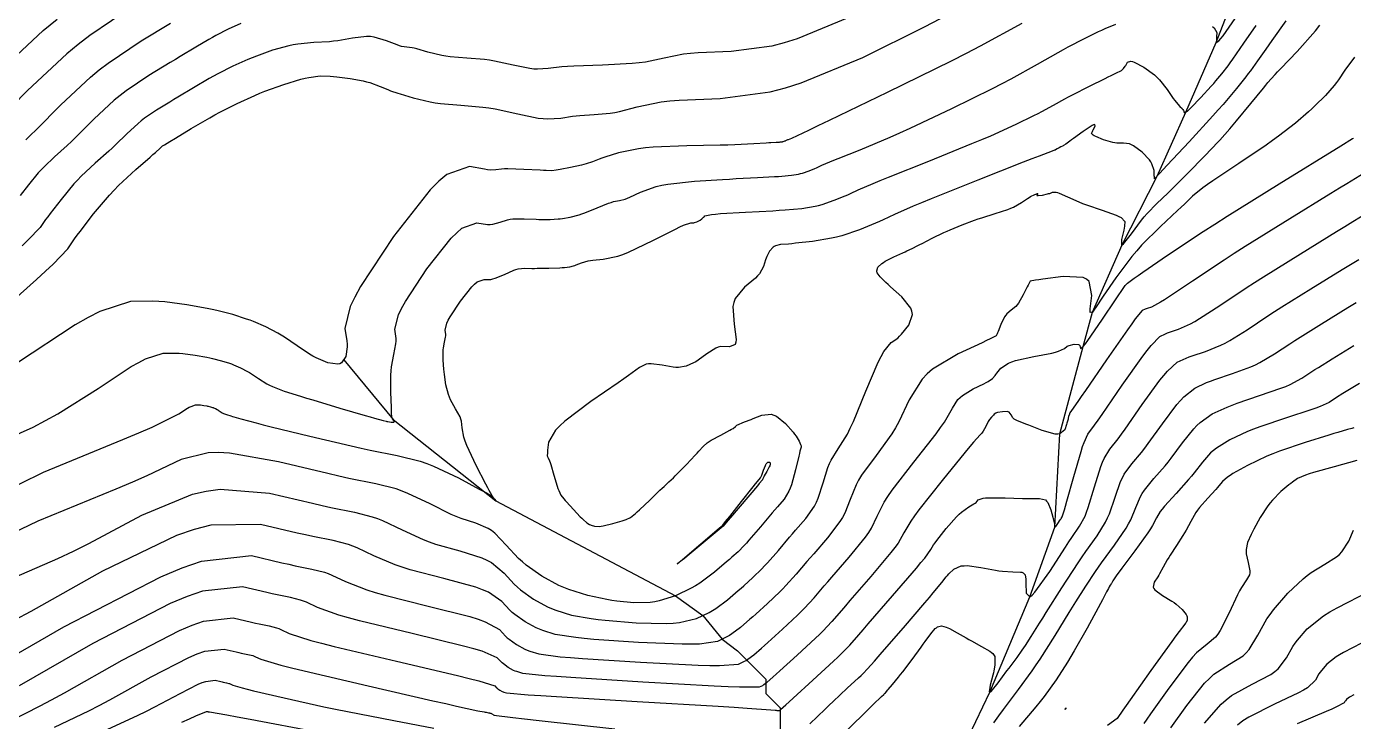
# Model space of a CAD drawing. Header units: metres. Extents: x 837117 to 838477, y 1189012 to 1191015.
# Drawn here: x 837567.4 to 837660.1, y 1190279.1 to 1190327.7 of the extents above; entities that cross this region are included whole.
import ezdxf

# ---------------------------------------------------------------- set-up
doc = ezdxf.new("R2010")
doc.units = ezdxf.units.M
doc.header["$LTSCALE"] = 0.3
doc.layers.add('COTAS 10', color=1, linetype='Continuous')
doc.layers.add('COTAS INT', color=252, linetype='Continuous')
doc.layers.add('DRENAJE', color=5, linetype='Continuous', lineweight=25)

msp = doc.modelspace()

# ---------------------------------------------------------------- linework, layer by layer
at = {"layer": 'COTAS 10'}
for points, elevation in [([(837574.859, 1190329.092), (837571.829, 1190327.041), (837571.023, 1190326.417), (837570.23, 1190325.768), (837567.484, 1190323.219), (837565.29, 1190320.991)], 1590), ([(837636.943, 1190327.899), (837634.044, 1190326.306), (837633.063, 1190325.796), (837632.005, 1190325.256), (837627.538, 1190323.057), (837623.487, 1190321.11), (837622.69, 1190320.73), (837622.034, 1190320.418), (837620.841, 1190319.862), (837620.613, 1190319.771), (837620.566, 1190319.752), (837620.527, 1190319.736), (837620.443, 1190319.699), (837620.4, 1190319.679), (837620.386, 1190319.672), (837620.371, 1190319.666), (837620.309, 1190319.641), (837620.24, 1190319.618), (837620.221, 1190319.612), (837620.201, 1190319.608), (837620.127, 1190319.596), (837620.027, 1190319.587), (837619.991, 1190319.584), (837619.951, 1190319.582), (837619.775, 1190319.572), (837619.415, 1190319.551), (837619.259, 1190319.541), (837619.079, 1190319.529), (837618.225, 1190319.472), (837616.89, 1190319.41), (837616.407, 1190319.395), (837615.874, 1190319.381), (837613.539, 1190319.338), (837611.189, 1190319.241), (837610.647, 1190319.193), (837610.152, 1190319.135), (837608.755, 1190318.851), (837607.813, 1190318.546), (837607.605, 1190318.475), (837607.42, 1190318.411), (837606.943, 1190318.23), (837606.51, 1190318.083), (837606.353, 1190318.04), (837606.18, 1190317.996), (837605.423, 1190317.83), (837604.697, 1190317.691), (837604.545, 1190317.664), (837604.413, 1190317.642), (837604.111, 1190317.605), (837603.711, 1190317.615), (837603.517, 1190317.623), (837603.287, 1190317.633), (837602.156, 1190317.687), (837601.024, 1190317.725), (837600.793, 1190317.725), (837600.598, 1190317.72), (837600.192, 1190317.663), (837599.806, 1190317.648), (837599.623, 1190317.669), (837599.408, 1190317.701), (837598.355, 1190317.909), (837596.769, 1190317.328), (837596.217, 1190316.864), (837595.615, 1190316.267), (837593.036, 1190313.013), (837590.751, 1190309.524), (837590.336, 1190308.778), (837590.014, 1190308.128), (837589.639, 1190306.577), (837589.796, 1190305.713), (837589.811, 1190305.495), (837589.813, 1190305.288), (837589.717, 1190304.616), (837589.418, 1190304.179), (837589.292, 1190304.119), (837589.147, 1190304.085), (837588.467, 1190304.183), (837587.649, 1190304.527), (837587.416, 1190304.65), (837587.18, 1190304.783), (837586.308, 1190305.363), (837585.432, 1190305.965), (837585.195, 1190306.114), (837584.959, 1190306.254), (837584.125, 1190306.692), (837583.27, 1190307.058), (837583.022, 1190307.152), (837582.768, 1190307.243), (837581.809, 1190307.548), (837580.713, 1190307.828), (837580.373, 1190307.903), (837580.017, 1190307.978), (837578.601, 1190308.241), (837577.076, 1190308.433), (837576.651, 1190308.462), (837576.226, 1190308.482), (837574.68, 1190308.469), (837572.524, 1190307.763), (837571.714, 1190307.346), (837570.811, 1190306.834), (837566.778, 1190304.183)], 1600), ([(837660.183, 1190325.542), (837659.51, 1190324.62), (837659.066, 1190323.948), (837658.923, 1190323.759), (837658.771, 1190323.568), (837658.149, 1190322.866), (837657.416, 1190322.136), (837657.194, 1190321.928), (837656.964, 1190321.717), (837656.065, 1190320.931), (837654.876, 1190320.009), (837654.464, 1190319.711), (837654.015, 1190319.395), (837652.094, 1190318.102), (837650.287, 1190316.892), (837649.911, 1190316.63), (837649.588, 1190316.398), (837648.868, 1190315.82), (837648.299, 1190315.27), (837648.072, 1190315.055), (837647.814, 1190314.814), (837646.631, 1190313.717), (837645.313, 1190312.392), (837644.971, 1190312.008), (837644.639, 1190311.615), (837643.52, 1190310.131), (837642.626, 1190308.828), (837642.436, 1190308.55), (837642.27, 1190308.307), (837641.876, 1190307.727), (837641.729, 1190307.695), (837641.718, 1190307.797), (837641.721, 1190307.948), (837641.839, 1190308.892), (837641.657, 1190309.862), (837641.469, 1190310.028), (837641.223, 1190310.149), (837639.838, 1190310.218), (837638.406, 1190310.03), (837638.129, 1190309.991), (837637.905, 1190309.956), (837637.53, 1190309.876), (837637.434, 1190309.704), (837637.386, 1190309.611), (837637.328, 1190309.5), (837637.044, 1190308.935), (837636.705, 1190308.348), (837636.613, 1190308.223), (837636.521, 1190308.113), (837636.198, 1190307.853), (837635.896, 1190307.607), (837635.818, 1190307.507), (837635.742, 1190307.394), (837635.487, 1190306.87), (837635.291, 1190306.372), (837635.252, 1190306.275), (837635.22, 1190306.196), (837635.16, 1190306.057), (837634.741, 1190305.853), (837634.483, 1190305.732), (837634.164, 1190305.584), (837632.496, 1190304.816), (837630.714, 1190303.747), (837630.321, 1190303.408), (837629.973, 1190303.051), (837629.08, 1190301.606), (837628.356, 1190300.056), (837628.114, 1190299.632), (837627.854, 1190299.21), (837626.764, 1190297.707), (837625.751, 1190296.332), (837625.54, 1190295.991), (837625.359, 1190295.667), (837624.953, 1190294.641), (837624.582, 1190293.674), (837624.422, 1190293.387), (837624.238, 1190293.092), (837623.366, 1190291.958), (837622.403, 1190290.846), (837622.161, 1190290.565), (837621.929, 1190290.295), (837621.183, 1190289.42), (837620.464, 1190288.619), (837620.251, 1190288.397), (837620.031, 1190288.175), (837619.186, 1190287.37), (837618.356, 1190286.624), (837618.146, 1190286.438), (837617.946, 1190286.262), (837617.294, 1190285.702), (837616.684, 1190285.245), (837616.509, 1190285.135), (837616.332, 1190285.031), (837615.674, 1190284.714), (837614.418, 1190284.537), (837613.864, 1190284.522), (837613.221, 1190284.522), (837610.153, 1190284.643), (837607.041, 1190284.86), (837606.37, 1190284.921), (837605.782, 1190284.981), (837604.344, 1190285.201), (837603.473, 1190285.471), (837603.242, 1190285.563), (837603.016, 1190285.663), (837602.233, 1190286.086), (837601.525, 1190286.593), (837601.345, 1190286.746), (837601.173, 1190286.904), (837600.607, 1190287.518), (837599.672, 1190288.157), (837599.267, 1190288.331), (837598.797, 1190288.504), (837596.572, 1190289.118), (837594.214, 1190289.73), (837593.661, 1190289.902), (837593.151, 1190290.075), (837591.672, 1190290.709), (837590.508, 1190291.26), (837590.197, 1190291.381), (837589.89, 1190291.488), (837588.826, 1190291.758), (837587.42, 1190292.043), (837586.899, 1190292.158), (837586.321, 1190292.29), (837583.754, 1190292.898), (837580.273, 1190292.829), (837579.118, 1190292.533), (837577.879, 1190292.118), (837572.716, 1190289.62), (837567.712, 1190286.815), (837566.574, 1190286.206)], 1610), ([(837624.165, 1190277.955), (837625.921, 1190279.687), (837626.272, 1190280.032), (837626.564, 1190280.319), (837627.134, 1190280.87), (837627.292, 1190281.015), (837627.324, 1190281.046), (837627.352, 1190281.072), (837627.415, 1190281.136), (837627.509, 1190281.246), (837627.558, 1190281.302), (837627.616, 1190281.369), (837627.907, 1190281.703), (837628.332, 1190282.22), (837628.475, 1190282.402), (837628.628, 1190282.601), (837629.274, 1190283.46), (837629.913, 1190284.325), (837630.062, 1190284.528), (837630.199, 1190284.715), (837630.593, 1190285.259), (837630.898, 1190285.612), (837630.979, 1190285.678), (837631.058, 1190285.73), (837631.331, 1190285.806), (837631.659, 1190285.725), (837631.773, 1190285.679), (837631.897, 1190285.622), (837632.43, 1190285.328), (837633.055, 1190284.961), (837633.237, 1190284.858), (837633.423, 1190284.754), (837634.129, 1190284.372), (837634.718, 1190284.028), (837634.83, 1190283.948), (837634.921, 1190283.874), (837635.065, 1190283.662), (837635.063, 1190283.468), (837635.062, 1190283.405), (837635.06, 1190283.339), (837635.048, 1190283.07), (837634.99, 1190282.674), (837634.959, 1190282.529), (837634.921, 1190282.368), (837634.727, 1190281.659), (837634.669, 1190281.189), (837634.716, 1190281.18), (837634.791, 1190281.223), (837635.288, 1190281.814), (837635.902, 1190282.655), (837636.05, 1190282.855), (837636.189, 1190283.042), (837636.609, 1190283.599), (837636.979, 1190284.108), (837637.085, 1190284.263), (837637.193, 1190284.426), (837637.599, 1190285.065), (837638.181, 1190285.999), (837638.4, 1190286.347), (837638.646, 1190286.734), (837639.742, 1190288.453), (837640.886, 1190290.213), (837641.162, 1190290.626), (837641.419, 1190291.005), (837642.198, 1190292.106), (837642.794, 1190293.057), (837642.937, 1190293.343), (837643.07, 1190293.639), (837643.466, 1190294.79), (837643.848, 1190295.887), (837643.97, 1190296.15), (837644.1, 1190296.394), (837644.633, 1190297.125), (837645.312, 1190297.928), (837645.535, 1190298.217), (837645.774, 1190298.535), (837646.761, 1190299.926), (837647.77, 1190301.269), (837648.021, 1190301.557), (837648.261, 1190301.809), (837649.029, 1190302.417), (837649.853, 1190302.8), (837650.127, 1190302.91), (837650.423, 1190303.021), (837651.658, 1190303.437), (837652.941, 1190303.907), (837653.266, 1190304.051), (837653.578, 1190304.202), (837654.595, 1190304.801), (837655.667, 1190305.515), (837656.014, 1190305.739), (837656.382, 1190305.973), (837657.892, 1190306.914), (837659.728, 1190308.038), (837660.301, 1190308.389)], 1620), ([(837647.361, 1190278.67), (837648.464, 1190280.235), (837649.718, 1190281.796), (837650.047, 1190282.132), (837650.369, 1190282.425), (837651.464, 1190283.136), (837652.403, 1190283.712), (837652.625, 1190283.919), (837652.831, 1190284.148), (837653.442, 1190285.15), (837654.067, 1190286.293), (837654.283, 1190286.61), (837654.517, 1190286.928), (837655.518, 1190288.079), (837656.6, 1190289.093), (837656.886, 1190289.324), (837657.165, 1190289.534), (837658.123, 1190290.112), (837658.939, 1190290.625), (837659.129, 1190290.794), (837659.303, 1190290.974), (837659.8, 1190291.721), (837660.118, 1190292.483)], 1630), ([(837572.479, 1190278.308), (837575.151, 1190279.538), (837575.787, 1190279.845), (837576.378, 1190280.138), (837578.134, 1190281.073), (837579.399, 1190281.727), (837579.679, 1190281.842), (837579.93, 1190281.929), (837580.583, 1190282.004), (837580.982, 1190281.91), (837581.072, 1190281.889), (837581.153, 1190281.871), (837581.372, 1190281.827), (837581.537, 1190281.785), (837581.585, 1190281.769), (837581.633, 1190281.75), (837581.814, 1190281.664), (837582.478, 1190281.466), (837582.831, 1190281.377), (837583.257, 1190281.272), (837585.407, 1190280.768), (837588.18, 1190280.16), (837588.999, 1190279.99), (837589.841, 1190279.818), (837593.067, 1190279.191), (837595.866, 1190278.665)], 1620)]:
    msp.add_lwpolyline(points, dxfattribs=dict(at, elevation=elevation))
at = {"layer": 'COTAS INT'}
for points, elevation in [([(837562.144, 1190293.367), (837568.592, 1190296.546), (837574.137, 1190298.816), (837575.253, 1190299.29), (837576.189, 1190299.698), (837578.055, 1190300.615), (837578.648, 1190301.005), (837578.781, 1190301.081), (837578.9, 1190301.142), (837579.217, 1190301.246), (837579.445, 1190301.248), (837579.507, 1190301.245), (837579.57, 1190301.241), (837579.794, 1190301.212), (837580.003, 1190301.174), (837580.055, 1190301.163), (837580.105, 1190301.152), (837580.266, 1190301.11), (837580.407, 1190301.066), (837580.445, 1190301.052), (837580.481, 1190301.038), (837580.607, 1190300.985), (837580.73, 1190300.92), (837580.764, 1190300.899), (837580.799, 1190300.878), (837580.928, 1190300.789), (837581.078, 1190300.696), (837581.127, 1190300.672), (837581.178, 1190300.648), (837581.389, 1190300.567), (837581.682, 1190300.473), (837581.786, 1190300.442), (837581.898, 1190300.407), (837582.386, 1190300.262), (837583.459, 1190299.98), (837583.941, 1190299.859), (837584.504, 1190299.719), (837587.201, 1190299.06), (837590.095, 1190298.379), (837590.781, 1190298.226), (837591.418, 1190298.088), (837593.299, 1190297.717), (837594.903, 1190297.309), (837595.364, 1190297.148), (837595.832, 1190296.966), (837597.587, 1190296.136), (837599.038, 1190295.358), (837599.315, 1190295.21), (837599.538, 1190295.09), (837599.894, 1190294.9), (837599.928, 1190294.862), (837599.948, 1190294.838), (837599.972, 1190294.808), (837600.097, 1190294.654), (837600.192, 1190294.538), (837600.198, 1190294.533), (837600.195, 1190294.539), (837600.108, 1190294.66), (837599.992, 1190294.819), (837599.969, 1190294.85), (837599.951, 1190294.875), (837599.922, 1190294.917), (837599.919, 1190294.922), (837599.918, 1190294.923), (837599.917, 1190294.925), (837599.91, 1190294.931), (837599.74, 1190295.254), (837599.635, 1190295.456), (837599.505, 1190295.706), (837598.827, 1190297.015), (837598.163, 1190298.408), (837598.042, 1190298.711), (837597.948, 1190298.979), (837597.832, 1190299.647), (837597.801, 1190300.115), (837597.76, 1190300.256), (837597.705, 1190300.402), (837597.388, 1190300.97), (837597.035, 1190301.594), (837596.957, 1190301.775), (837596.888, 1190301.96), (837596.708, 1190302.656), (837596.603, 1190303.357), (837596.581, 1190303.545), (837596.562, 1190303.73), (837596.516, 1190304.374), (837596.516, 1190304.948), (837596.525, 1190305.089), (837596.538, 1190305.222), (837596.617, 1190305.636), (837596.688, 1190305.985), (837596.695, 1190306.076), (837596.696, 1190306.165), (837596.657, 1190306.469), (837596.774, 1190306.954), (837596.875, 1190307.157), (837597.005, 1190307.391), (837597.719, 1190308.482), (837598.526, 1190309.499), (837598.714, 1190309.686), (837598.887, 1190309.831), (837599.383, 1190310.013), (837599.84, 1190310.013), (837599.988, 1190310.044), (837600.146, 1190310.088), (837600.794, 1190310.361), (837601.443, 1190310.647), (837601.602, 1190310.699), (837601.751, 1190310.741), (837602.215, 1190310.795), (837602.718, 1190310.783), (837602.892, 1190310.783), (837603.082, 1190310.784), (837603.892, 1190310.798), (837604.669, 1190310.826), (837604.838, 1190310.835), (837604.987, 1190310.845), (837605.356, 1190310.888), (837605.625, 1190310.96), (837605.711, 1190310.988), (837605.801, 1190311.02), (837606.17, 1190311.168), (837606.648, 1190311.31), (837606.808, 1190311.339), (837606.98, 1190311.364), (837607.7, 1190311.414), (837608.718, 1190311.627), (837609.077, 1190311.754), (837609.469, 1190311.911), (837611.166, 1190312.722), (837612.739, 1190313.524), (837613.053, 1190313.675), (837613.314, 1190313.795), (837613.819, 1190313.972), (837613.98, 1190313.966), (837614.025, 1190313.97), (837614.069, 1190313.978), (837614.23, 1190314.029), (837614.383, 1190314.102), (837614.422, 1190314.124), (837614.46, 1190314.147), (837614.587, 1190314.234), (837614.692, 1190314.324), (837614.717, 1190314.349), (837614.74, 1190314.373), (837614.805, 1190314.461), (837615.27, 1190314.551), (837615.544, 1190314.577), (837615.882, 1190314.604), (837617.629, 1190314.704), (837619.548, 1190314.808), (837619.995, 1190314.837), (837620.405, 1190314.866), (837621.581, 1190314.974), (837622.498, 1190315.126), (837622.745, 1190315.184), (837622.989, 1190315.248), (837623.844, 1190315.536), (837624.608, 1190315.849), (837624.793, 1190315.929), (837624.968, 1190316.007), (837625.506, 1190316.262), (837626.547, 1190316.716), (837627.038, 1190316.918), (837627.618, 1190317.154), (837630.448, 1190318.282), (837633.456, 1190319.494), (837634.148, 1190319.782), (837634.779, 1190320.05), (837636.552, 1190320.846), (837637.788, 1190321.454), (837638.081, 1190321.604), (837638.352, 1190321.745), (837639.154, 1190322.186), (837639.942, 1190322.625), (837640.205, 1190322.764), (837640.486, 1190322.912), (837641.664, 1190323.513), (837642.755, 1190324.055), (837642.982, 1190324.166), (837643.176, 1190324.26), (837643.607, 1190324.456), (837643.807, 1190324.552), (837643.856, 1190324.583), (837643.903, 1190324.615), (837644.05, 1190324.747), (837644.171, 1190324.901), (837644.202, 1190324.948), (837644.232, 1190324.997), (837644.328, 1190325.187), (837644.556, 1190325.256), (837644.668, 1190325.228), (837644.803, 1190325.179), (837645.466, 1190324.831), (837646.205, 1190324.3), (837646.387, 1190324.135), (837646.56, 1190323.962), (837647.101, 1190323.275), (837647.526, 1190322.645), (837647.625, 1190322.51), (837647.716, 1190322.391), (837647.975, 1190322.1), (837648.142, 1190321.944), (837648.174, 1190321.91), (837648.2, 1190321.881), (837648.243, 1190321.806), (837648.254, 1190321.753), (837648.26, 1190321.736), (837648.268, 1190321.718), (837648.307, 1190321.647), (837648.51, 1190321.764), (837648.621, 1190321.864), (837648.756, 1190321.994), (837649.443, 1190322.709), (837650.182, 1190323.515), (837650.35, 1190323.702), (837650.503, 1190323.874), (837650.922, 1190324.366), (837651.35, 1190324.932), (837651.508, 1190325.15), (837651.684, 1190325.395), (837652.462, 1190326.504), (837653.325, 1190327.742)], 1604), ([(837655.384, 1190328.077), (837654.413, 1190326.704), (837654.19, 1190326.387), (837653.986, 1190326.097), (837653.414, 1190325.279), (837652.918, 1190324.593), (837652.762, 1190324.386), (837652.599, 1190324.173), (837651.942, 1190323.343), (837651.003, 1190322.24), (837650.662, 1190321.854), (837650.284, 1190321.434), (837648.627, 1190319.626), (837647.108, 1190317.99), (837646.818, 1190317.679), (837646.584, 1190317.428), (837646.213, 1190317.032), (837646.207, 1190317.122), (837646.204, 1190317.178), (837646.2, 1190317.247), (837646.181, 1190317.609), (837646.038, 1190318.08), (837645.956, 1190318.218), (837645.856, 1190318.359), (837645.341, 1190318.896), (837644.754, 1190319.332), (837644.609, 1190319.41), (837644.472, 1190319.47), (837644.037, 1190319.528), (837643.591, 1190319.527), (837643.446, 1190319.549), (837643.292, 1190319.58), (837642.657, 1190319.77), (837642.105, 1190319.992), (837642.003, 1190320.042), (837641.924, 1190320.088), (837641.819, 1190320.215), (837641.881, 1190320.351), (837641.906, 1190320.403), (837641.935, 1190320.46), (837642.067, 1190320.718), (837642.034, 1190320.842), (837641.958, 1190320.815), (837641.854, 1190320.762), (837641.237, 1190320.349), (837640.56, 1190319.856), (837640.417, 1190319.753), (837640.293, 1190319.664), (837640.009, 1190319.461), (837639.861, 1190319.364), (837639.823, 1190319.341), (837639.786, 1190319.321), (837639.667, 1190319.262), (837639.561, 1190319.212), (837639.533, 1190319.197), (837639.506, 1190319.182), (837639.414, 1190319.122), (837639.307, 1190319.06), (837639.27, 1190319.044), (837639.231, 1190319.028), (837639.065, 1190318.973), (837638.156, 1190318.63), (837637.648, 1190318.433), (837637.029, 1190318.19), (837633.867, 1190316.945), (837630.608, 1190315.642), (837629.928, 1190315.364), (837629.344, 1190315.122), (837628.037, 1190314.543), (837627.252, 1190314.17), (837626.997, 1190314.058), (837626.726, 1190313.941), (837625.612, 1190313.484), (837624.363, 1190313.063), (837624.007, 1190312.969), (837623.647, 1190312.885), (837622.308, 1190312.663), (837621.134, 1190312.532), (837620.877, 1190312.505), (837620.649, 1190312.483), (837620.074, 1190312.437), (837619.726, 1190312.355), (837619.642, 1190312.309), (837619.562, 1190312.254), (837619.319, 1190311.972), (837619.126, 1190311.6), (837619.079, 1190311.488), (837619.034, 1190311.372), (837618.892, 1190310.919), (837618.613, 1190310.405), (837618.482, 1190310.251), (837618.328, 1190310.091), (837617.575, 1190309.468), (837616.912, 1190308.672), (837616.814, 1190308.403), (837616.753, 1190308.112), (837616.842, 1190306.887), (837616.992, 1190305.815), (837616.97, 1190305.621), (837616.92, 1190305.473), (837616.51, 1190305.309), (837615.909, 1190305.311), (837615.739, 1190305.266), (837615.567, 1190305.202), (837614.933, 1190304.81), (837614.322, 1190304.361), (837614.164, 1190304.261), (837614.012, 1190304.173), (837613.502, 1190303.942), (837612.952, 1190303.856), (837612.774, 1190303.858), (837612.585, 1190303.871), (837611.81, 1190304.013), (837611.051, 1190304.122), (837610.872, 1190304.114), (837610.707, 1190304.09), (837610.226, 1190303.864), (837609.468, 1190303.295), (837609.129, 1190303.054), (837608.734, 1190302.776), (837606.841, 1190301.47), (837605.011, 1190300.098), (837604.656, 1190299.779), (837604.366, 1190299.485), (837603.87, 1190298.643), (837603.816, 1190298.089), (837603.806, 1190297.977), (837603.799, 1190297.883), (837603.789, 1190297.694), (837603.802, 1190297.628), (837603.808, 1190297.612), (837603.817, 1190297.597), (837603.857, 1190297.55), (837603.947, 1190297.337), (837603.987, 1190297.218), (837604.032, 1190297.072), (837604.249, 1190296.328), (837604.482, 1190295.557), (837604.537, 1190295.394), (837604.589, 1190295.254), (837604.743, 1190294.934), (837604.955, 1190294.675), (837605.043, 1190294.574), (837605.143, 1190294.46), (837605.611, 1190293.941), (837606.091, 1190293.431), (837606.198, 1190293.323), (837606.295, 1190293.23), (837606.552, 1190293.01), (837606.747, 1190292.896), (837606.804, 1190292.868), (837606.862, 1190292.843), (837607.085, 1190292.766), (837607.422, 1190292.756), (837607.553, 1190292.772), (837607.699, 1190292.797), (837608.362, 1190292.955), (837609.021, 1190293.15), (837609.165, 1190293.198), (837609.292, 1190293.243), (837609.611, 1190293.385), (837609.943, 1190293.644), (837610.078, 1190293.764), (837610.233, 1190293.904), (837610.948, 1190294.584), (837611.663, 1190295.275), (837611.818, 1190295.423), (837611.954, 1190295.552), (837612.291, 1190295.859), (837612.607, 1190296.157), (837612.731, 1190296.28), (837612.87, 1190296.42), (837613.506, 1190297.075), (837614.133, 1190297.737), (837614.268, 1190297.882), (837614.387, 1190298.012), (837614.673, 1190298.341), (837614.97, 1190298.598), (837615.094, 1190298.682), (837615.237, 1190298.771), (837615.905, 1190299.137), (837616.544, 1190299.472), (837616.667, 1190299.542), (837616.768, 1190299.601), (837616.941, 1190299.733), (837617.034, 1190299.815), (837617.084, 1190299.844), (837617.146, 1190299.875), (837617.456, 1190300.007), (837617.892, 1190300.176), (837618.032, 1190300.23), (837618.18, 1190300.287), (837618.784, 1190300.518), (837619.437, 1190300.584), (837619.615, 1190300.536), (837619.793, 1190300.46), (837620.428, 1190299.947), (837620.959, 1190299.331), (837621.072, 1190299.19), (837621.169, 1190299.062), (837621.395, 1190298.704), (837621.491, 1190298.473), (837621.507, 1190298.424), (837621.518, 1190298.383), (837621.52, 1190298.288), (837621.442, 1190298.013), (837621.404, 1190297.858), (837621.358, 1190297.669), (837621.131, 1190296.699), (837620.842, 1190295.66), (837620.756, 1190295.427), (837620.669, 1190295.217), (837620.332, 1190294.659), (837619.867, 1190294.118), (837619.698, 1190293.92), (837619.511, 1190293.7), (837618.69, 1190292.733), (837617.879, 1190291.792), (837617.699, 1190291.589), (837617.538, 1190291.412), (837617.115, 1190290.978), (837616.681, 1190290.596), (837616.512, 1190290.451), (837616.322, 1190290.289), (837615.462, 1190289.561), (837614.439, 1190288.796), (837614.147, 1190288.61), (837613.85, 1190288.437), (837612.747, 1190287.905), (837611.613, 1190287.55), (837611.298, 1190287.489), (837610.982, 1190287.443), (837609.836, 1190287.408), (837608.643, 1190287.529), (837608.297, 1190287.581), (837607.945, 1190287.641), (837606.618, 1190287.924), (837605.292, 1190288.336), (837604.94, 1190288.476), (837604.595, 1190288.628), (837603.403, 1190289.273), (837602.324, 1190290.045), (837602.05, 1190290.278), (837601.787, 1190290.518), (837600.925, 1190291.453), (837600.116, 1190292.287), (837599.885, 1190292.464), (837599.652, 1190292.617), (837598.787, 1190292.973), (837597.763, 1190293.303), (837597.43, 1190293.44), (837597.075, 1190293.597), (837595.615, 1190294.327), (837594.057, 1190295.064), (837593.641, 1190295.226), (837593.232, 1190295.369), (837591.808, 1190295.731), (837589.927, 1190296.111), (837589.23, 1190296.266), (837588.456, 1190296.442), (837585.022, 1190297.255), (837581.584, 1190297.863), (837580.806, 1190297.91), (837580.105, 1190297.903), (837578.203, 1190297.439), (837575.813, 1190296.283), (837574.805, 1190295.84), (837573.645, 1190295.344), (837568.203, 1190293.109), (837562.26, 1190290.28)], 1606), ([(837564.51, 1190298.187), (837567.872, 1190299.697), (837568.742, 1190300.147), (837569.586, 1190300.61), (837572.416, 1190302.399), (837574.729, 1190303.92), (837575.247, 1190304.214), (837575.712, 1190304.453), (837576.949, 1190304.857), (837577.835, 1190304.865), (837578.079, 1190304.854), (837578.323, 1190304.837), (837579.198, 1190304.727), (837580.01, 1190304.576), (837580.214, 1190304.533), (837580.409, 1190304.49), (837581.037, 1190304.329), (837581.588, 1190304.155), (837581.733, 1190304.102), (837581.876, 1190304.048), (837582.366, 1190303.838), (837582.844, 1190303.587), (837582.979, 1190303.507), (837583.116, 1190303.422), (837583.618, 1190303.076), (837584.204, 1190302.715), (837584.393, 1190302.62), (837584.594, 1190302.527), (837585.416, 1190302.211), (837586.558, 1190301.845), (837586.961, 1190301.721), (837587.401, 1190301.587), (837589.303, 1190301.022), (837591.07, 1190300.506), (837591.425, 1190300.403), (837591.723, 1190300.318), (837592.312, 1190300.153), (837592.527, 1190300.104), (837592.589, 1190300.092), (837592.651, 1190300.079), (837592.88, 1190300.036), (837593.05, 1190300.03), (837593.075, 1190300.04), (837593.09, 1190300.056), (837593.062, 1190300.156), (837592.986, 1190300.274), (837592.971, 1190300.301), (837592.959, 1190300.324), (837592.934, 1190300.389), (837592.917, 1190300.684), (837592.909, 1190300.853), (837592.899, 1190301.06), (837592.853, 1190302.126), (837592.852, 1190303.331), (837592.871, 1190303.627), (837592.898, 1190303.906), (837593.065, 1190304.775), (837593.213, 1190305.506), (837593.227, 1190305.698), (837593.23, 1190305.885), (837593.148, 1190306.523), (837593.394, 1190307.541), (837593.605, 1190307.968), (837593.878, 1190308.457), (837595.377, 1190310.748), (837597.071, 1190312.883), (837597.465, 1190313.275), (837597.828, 1190313.58), (837598.869, 1190313.961), (837599.624, 1190313.857), (837599.806, 1190313.856), (837599.976, 1190313.868), (837600.493, 1190314.012), (837601.021, 1190314.183), (837601.197, 1190314.212), (837601.388, 1190314.233), (837602.186, 1190314.241), (837603.002, 1190314.208), (837603.204, 1190314.203), (837603.396, 1190314.2), (837604.001, 1190314.202), (837604.541, 1190314.234), (837604.691, 1190314.25), (837604.842, 1190314.268), (837605.389, 1190314.359), (837606.013, 1190314.525), (837606.211, 1190314.591), (837606.421, 1190314.666), (837607.274, 1190315.008), (837608.077, 1190315.329), (837608.255, 1190315.391), (837608.414, 1190315.442), (837608.83, 1190315.526), (837609.232, 1190315.62), (837609.383, 1190315.676), (837609.55, 1190315.746), (837610.296, 1190316.108), (837611.397, 1190316.497), (837611.789, 1190316.583), (837612.217, 1190316.661), (837614.078, 1190316.863), (837616.035, 1190316.991), (837616.524, 1190317.02), (837616.991, 1190317.048), (837618.487, 1190317.128), (837619.67, 1190317.191), (837619.939, 1190317.208), (837620.183, 1190317.225), (837620.854, 1190317.285), (837621.35, 1190317.367), (837621.483, 1190317.398), (837621.615, 1190317.433), (837622.077, 1190317.588), (837622.489, 1190317.758), (837622.589, 1190317.801), (837622.684, 1190317.843), (837622.974, 1190317.981), (837623.537, 1190318.226), (837623.802, 1190318.335), (837624.116, 1190318.462), (837625.644, 1190319.072), (837627.745, 1190319.956), (837628.419, 1190320.256), (837629.133, 1190320.58), (837632.045, 1190321.951), (837634.897, 1190323.355), (837635.572, 1190323.7), (837636.198, 1190324.025), (837638.049, 1190325.042), (837639.481, 1190325.862), (837639.844, 1190326.064), (837640.192, 1190326.254), (837641.328, 1190326.847), (837642.295, 1190327.318), (837642.538, 1190327.43), (837642.769, 1190327.535), (837643.513, 1190327.848)], 1602), ([(837564.931, 1190307.193), (837568.102, 1190310.007), (837568.736, 1190310.588), (837569.264, 1190311.084), (837570.289, 1190312.156), (837570.77, 1190312.84), (837570.955, 1190313.09), (837571.162, 1190313.366), (837572.097, 1190314.583), (837573.205, 1190315.905), (837573.521, 1190316.248), (837573.842, 1190316.58), (837575.035, 1190317.694), (837576.038, 1190318.559), (837576.239, 1190318.734), (837576.407, 1190318.88), (837576.735, 1190319.177), (837576.85, 1190319.284), (837576.884, 1190319.311), (837576.917, 1190319.337), (837577.044, 1190319.423), (837577.409, 1190319.644), (837577.812, 1190319.887), (837578.903, 1190320.546), (837580.204, 1190321.304), (837580.555, 1190321.498), (837580.903, 1190321.686), (837582.128, 1190322.31), (837583.356, 1190322.866), (837583.706, 1190323.01), (837584.06, 1190323.151), (837585.375, 1190323.626), (837586.581, 1190323.991), (837586.867, 1190324.062), (837587.133, 1190324.12), (837587.917, 1190324.222), (837588.632, 1190324.207), (837588.854, 1190324.192), (837589.085, 1190324.171), (837590.007, 1190324.055), (837590.932, 1190323.88), (837591.165, 1190323.821), (837591.389, 1190323.759), (837592.114, 1190323.498), (837592.648, 1190323.266), (837592.751, 1190323.222), (837592.835, 1190323.186), (837592.975, 1190323.13), (837593.204, 1190323.064), (837593.344, 1190323.022), (837593.516, 1190322.97), (837594.417, 1190322.696), (837595.609, 1190322.41), (837595.965, 1190322.35), (837596.333, 1190322.298), (837597.758, 1190322.18), (837599.279, 1190322.05), (837599.707, 1190321.99), (837600.139, 1190321.92), (837601.723, 1190321.58), (837603.162, 1190321.286), (837603.502, 1190321.244), (837603.816, 1190321.22), (837604.737, 1190321.275), (837605.554, 1190321.414), (837605.802, 1190321.443), (837606.06, 1190321.468), (837607.07, 1190321.52), (837608.184, 1190321.62), (837608.507, 1190321.674), (837608.836, 1190321.739), (837610.078, 1190322.071), (837611.745, 1190322.406), (837612.342, 1190322.474), (837612.998, 1190322.531), (837615.858, 1190322.646), (837619.362, 1190323.113), (837620.424, 1190323.391), (837621.526, 1190323.735), (837625.837, 1190325.514), (837630.152, 1190327.657), (837631.256, 1190328.23)], 1598), ([(837565.171, 1190324.23), (837568.575, 1190327.388), (837569.557, 1190328.193)], 1588), ([(837565.46, 1190288.725), (837569.594, 1190290.507), (837570.689, 1190291.023), (837571.763, 1190291.549), (837575.46, 1190293.53), (837578.992, 1190295.011), (837579.962, 1190295.221), (837580.928, 1190295.346), (837584.388, 1190295.077), (837587.388, 1190294.366), (837588.065, 1190294.212), (837588.674, 1190294.077), (837590.317, 1190293.744), (837591.561, 1190293.428), (837591.919, 1190293.303), (837592.283, 1190293.162), (837593.644, 1190292.518), (837595.113, 1190291.836), (837595.545, 1190291.671), (837595.989, 1190291.517), (837597.679, 1190291.045), (837599.225, 1190290.56), (837599.576, 1190290.398), (837599.894, 1190290.222), (837600.766, 1190289.486), (837601.48, 1190288.711), (837601.698, 1190288.512), (837601.924, 1190288.319), (837602.818, 1190287.68), (837603.805, 1190287.146), (837604.091, 1190287.02), (837604.383, 1190286.903), (837605.481, 1190286.563), (837606.863, 1190286.311), (837607.334, 1190286.251), (837607.842, 1190286.194), (837609.995, 1190286.025), (837612.101, 1190285.982), (837612.581, 1190286.005), (837613.016, 1190286.044), (837614.21, 1190286.309), (837615.091, 1190286.734), (837615.328, 1190286.873), (837615.561, 1190287.021), (837616.378, 1190287.631), (837617.134, 1190288.275), (837617.329, 1190288.445), (837617.518, 1190288.61), (837618.15, 1190289.174), (837618.785, 1190289.793), (837618.975, 1190289.993), (837619.172, 1190290.206), (837619.936, 1190291.076), (837620.72, 1190291.998), (837620.929, 1190292.242), (837621.135, 1190292.482), (837621.849, 1190293.308), (837622.458, 1190294.176), (837622.597, 1190294.442), (837622.724, 1190294.718), (837623.074, 1190295.809), (837623.398, 1190296.878), (837623.507, 1190297.14), (837623.625, 1190297.388), (837624.122, 1190298.164), (837624.755, 1190299.197), (837624.958, 1190299.608), (837625.174, 1190300.072), (837626.054, 1190302.199), (837626.909, 1190304.23), (837627.109, 1190304.634), (837627.293, 1190304.97), (837627.825, 1190305.613), (837628.272, 1190305.916), (837628.404, 1190306.037), (837628.538, 1190306.176), (837629.05, 1190306.811), (837629.3, 1190307.567), (837629.269, 1190307.78), (837629.195, 1190307.996), (837628.566, 1190308.791), (837627.777, 1190309.496), (837627.602, 1190309.655), (837627.446, 1190309.799), (837627.039, 1190310.187), (837626.843, 1190310.464), (837626.819, 1190310.538), (837626.81, 1190310.611), (837626.886, 1190310.864), (837627.158, 1190311.124), (837627.272, 1190311.201), (837627.401, 1190311.28), (837628.007, 1190311.586), (837628.637, 1190311.872), (837628.783, 1190311.939), (837628.916, 1190312.001), (837629.292, 1190312.18), (837629.685, 1190312.377), (837629.828, 1190312.449), (837629.987, 1190312.53), (837630.688, 1190312.885), (837631.495, 1190313.277), (837631.721, 1190313.38), (837631.948, 1190313.481), (837632.779, 1190313.827), (837633.643, 1190314.148), (837633.892, 1190314.233), (837634.144, 1190314.317), (837635.088, 1190314.605), (837635.959, 1190314.893), (837636.165, 1190314.977), (837636.356, 1190315.062), (837636.919, 1190315.384), (837637.343, 1190315.672), (837637.447, 1190315.737), (837637.544, 1190315.795), (837637.846, 1190315.95), (837638.033, 1190316.017), (837638.058, 1190316.021), (837638.071, 1190316.018), (837638.023, 1190315.951), (837638.003, 1190315.877), (837638.034, 1190315.87), (837638.081, 1190315.867), (837638.383, 1190315.904), (837638.737, 1190315.979), (837638.817, 1190316.001), (837638.889, 1190316.023), (837639.083, 1190316.108), (837639.333, 1190316.11), (837639.44, 1190316.08), (837639.563, 1190316.038), (837640.144, 1190315.773), (837640.935, 1190315.418), (837641.189, 1190315.318), (837641.46, 1190315.217), (837642.568, 1190314.847), (837643.544, 1190314.498), (837643.731, 1190314.411), (837643.883, 1190314.327), (837644.132, 1190314.059), (837644.107, 1190313.719), (837644.086, 1190313.589), (837644.06, 1190313.445), (837643.913, 1190312.797), (837643.904, 1190312.402), (837643.964, 1190312.417), (837644.052, 1190312.486), (837644.595, 1190313.184), (837645.307, 1190314.15), (837645.501, 1190314.388), (837645.694, 1190314.613), (837646.381, 1190315.321), (837647.138, 1190316.038), (837647.376, 1190316.269), (837647.625, 1190316.514), (837648.627, 1190317.515), (837649.615, 1190318.521), (837649.856, 1190318.77), (837650.082, 1190319.005), (837650.783, 1190319.745), (837651.484, 1190320.535), (837651.711, 1190320.801), (837651.953, 1190321.088), (837652.945, 1190322.297), (837653.822, 1190323.381), (837653.99, 1190323.589), (837654.127, 1190323.757), (837654.353, 1190324.031), (837654.642, 1190324.331), (837654.818, 1190324.515), (837655.036, 1190324.743), (837656.169, 1190325.931), (837657.456, 1190327.384), (837657.771, 1190327.779)], 1608), ([(837582.374, 1190327.879), (837581.505, 1190327.487), (837580.639, 1190327.045), (837580.393, 1190326.912), (837580.144, 1190326.775), (837579.224, 1190326.239), (837578.152, 1190325.59), (837577.808, 1190325.382), (837577.442, 1190325.161), (837575.951, 1190324.258), (837574.373, 1190323.189), (837573.953, 1190322.864), (837573.54, 1190322.526), (837572.109, 1190321.198), (837570.848, 1190319.936), (837570.542, 1190319.638), (837570.255, 1190319.364), (837569.372, 1190318.563), (837568.628, 1190317.868), (837568.428, 1190317.661), (837568.231, 1190317.447), (837567.54, 1190316.624), (837566.958, 1190315.865)], 1594), ([(837624.732, 1190328.257), (837621.237, 1190326.815), (837620.344, 1190326.537), (837619.483, 1190326.311), (837616.642, 1190325.933), (837614.324, 1190325.839), (837613.792, 1190325.793), (837613.308, 1190325.738), (837611.957, 1190325.466), (837610.662, 1190325.191), (837610.214, 1190325.134), (837609.726, 1190325.085), (837607.639, 1190324.977), (837605.634, 1190324.906), (837605.199, 1190324.881), (837604.816, 1190324.853), (837603.862, 1190324.733), (837603.111, 1190324.688), (837602.855, 1190324.708), (837602.578, 1190324.742), (837601.405, 1190324.982), (837600.113, 1190325.258), (837599.761, 1190325.316), (837599.412, 1190325.365), (837598.172, 1190325.471), (837597.01, 1190325.567), (837596.71, 1190325.609), (837596.42, 1190325.658), (837595.448, 1190325.892), (837594.667, 1190326.113), (837594.497, 1190326.154), (837594.346, 1190326.186), (837593.967, 1190326.23), (837593.601, 1190326.293), (837593.458, 1190326.336), (837593.297, 1190326.391), (837592.566, 1190326.686), (837591.686, 1190326.94), (837591.43, 1190326.97), (837591.17, 1190326.981), (837590.188, 1190326.874), (837589.154, 1190326.689), (837588.861, 1190326.651), (837588.565, 1190326.619), (837587.472, 1190326.55), (837586.353, 1190326.45), (837586.041, 1190326.398), (837585.728, 1190326.336), (837584.588, 1190326.021), (837583.466, 1190325.616), (837583.164, 1190325.496), (837582.865, 1190325.372), (837581.816, 1190324.898), (837580.771, 1190324.366), (837580.474, 1190324.205), (837580.174, 1190324.039), (837579.064, 1190323.393), (837577.982, 1190322.739), (837577.7, 1190322.568), (837577.426, 1190322.402), (837576.498, 1190321.84), (837575.645, 1190321.263), (837575.418, 1190321.087), (837575.195, 1190320.905), (837574.422, 1190320.187), (837573.628, 1190319.408), (837573.391, 1190319.186), (837573.146, 1190318.961), (837572.203, 1190318.128), (837571.235, 1190317.224), (837570.975, 1190316.954), (837570.718, 1190316.676), (837569.819, 1190315.603), (837569.06, 1190314.616), (837568.892, 1190314.391), (837568.742, 1190314.189), (837568.351, 1190313.633), (837567.519, 1190312.763), (837567.091, 1190312.361)], 1596), ([(837567.363, 1190319.767), (837567.694, 1190320.091), (837568.069, 1190320.463), (837569.797, 1190322.209), (837571.885, 1190324.147), (837572.488, 1190324.64), (837573.101, 1190325.115), (837575.405, 1190326.675), (837577.459, 1190327.92)], 1592), ([(837650.266, 1190327.678), (837650.385, 1190327.583), (837650.565, 1190327.254), (837650.548, 1190326.954), (837650.543, 1190326.878), (837650.538, 1190326.804), (837650.52, 1190326.559), (837650.714, 1190326.676), (837650.843, 1190326.831), (837651.005, 1190327.038), (837651.858, 1190328.228)], 1602), ([(837561.567, 1190280.878), (837570.02, 1190285.738), (837576.784, 1190289.235), (837578.285, 1190289.852), (837579.625, 1190290.316), (837583.12, 1190290.719), (837585.253, 1190290.214), (837585.734, 1190290.104), (837586.167, 1190290.008), (837587.335, 1190289.772), (837588.22, 1190289.547), (837588.474, 1190289.458), (837588.733, 1190289.358), (837589.7, 1190288.9), (837591.189, 1190288.313), (837591.776, 1190288.132), (837592.439, 1190287.943), (837595.464, 1190287.19), (837598.37, 1190286.448), (837598.958, 1190286.265), (837599.451, 1190286.092), (837600.448, 1190285.55), (837600.866, 1190285.096), (837600.993, 1190284.98), (837601.126, 1190284.867), (837601.649, 1190284.493), (837602.226, 1190284.181), (837602.394, 1190284.107), (837602.564, 1190284.039), (837603.207, 1190283.84), (837604.7, 1190283.652), (837605.407, 1190283.591), (837606.241, 1190283.526), (837610.312, 1190283.26), (837614.34, 1190283.061), (837615.147, 1190283.039), (837615.82, 1190283.031), (837617.138, 1190283.119), (837617.574, 1190283.329), (837617.69, 1190283.397), (837617.806, 1190283.47), (837618.21, 1190283.772), (837618.757, 1190284.249), (837618.964, 1190284.432), (837619.193, 1190284.638), (837620.221, 1190285.566), (837621.278, 1190286.556), (837621.527, 1190286.801), (837621.757, 1190287.032), (837622.429, 1190287.763), (837623.139, 1190288.593), (837623.392, 1190288.887), (837623.671, 1190289.209), (837624.883, 1190290.607), (837626.018, 1190292.008), (837626.248, 1190292.332), (837626.441, 1190292.629), (837626.832, 1190293.473), (837627.32, 1190294.456), (837627.573, 1190294.842), (837627.878, 1190295.276), (837629.406, 1190297.251), (837630.953, 1190299.224), (837631.27, 1190299.656), (837631.538, 1190300.04), (837632.106, 1190301.014), (837632.482, 1190301.618), (837632.629, 1190301.768), (837632.796, 1190301.91), (837633.553, 1190302.362), (837634.294, 1190302.72), (837634.449, 1190302.802), (837634.583, 1190302.877), (837634.888, 1190303.089), (837635.078, 1190303.299), (837635.139, 1190303.373), (837635.204, 1190303.453), (837635.471, 1190303.801), (837636.004, 1190304.167), (837636.237, 1190304.258), (837636.507, 1190304.346), (837637.792, 1190304.626), (837639.048, 1190304.866), (837639.3, 1190304.927), (837639.51, 1190304.987), (837639.922, 1190305.183), (837640.112, 1190305.339), (837640.181, 1190305.373), (837640.258, 1190305.403), (837640.597, 1190305.477), (837640.9, 1190305.462), (837640.954, 1190305.436), (837640.995, 1190305.399), (837641.035, 1190305.187), (837641.239, 1190305.323), (837641.383, 1190305.505), (837641.565, 1190305.751), (837642.541, 1190307.163), (837643.534, 1190308.642), (837643.727, 1190308.93), (837643.885, 1190309.165), (837644.161, 1190309.575), (837644.213, 1190309.642), (837644.229, 1190309.661), (837644.247, 1190309.68), (837644.318, 1190309.75), (837644.795, 1190310.093), (837645.068, 1190310.283), (837645.403, 1190310.516), (837647.121, 1190311.702), (837649.605, 1190313.352), (837650.422, 1190313.878), (837651.295, 1190314.433), (837654.913, 1190316.687), (837659.24, 1190319.344), (837660.053, 1190319.844), (837660.105, 1190319.873), (837660.123, 1190319.883)], 1612), ([(837660.868, 1190317.438), (837659.655, 1190316.697), (837659.131, 1190316.376), (837658.526, 1190316.004), (837655.658, 1190314.244), (837652.548, 1190312.305), (837651.789, 1190311.822), (837651.075, 1190311.361), (837648.866, 1190309.891), (837647.258, 1190308.809), (837646.922, 1190308.594), (837646.635, 1190308.415), (837645.993, 1190308.074), (837645.695, 1190307.973), (837645.624, 1190307.947), (837645.557, 1190307.92), (837645.359, 1190307.828), (837644.874, 1190307.245), (837644.627, 1190306.909), (837644.331, 1190306.498), (837642.857, 1190304.384), (837641.391, 1190302.254), (837641.101, 1190301.834), (837640.861, 1190301.487), (837640.41, 1190300.844), (837640.305, 1190300.681), (837640.282, 1190300.637), (837640.263, 1190300.594), (837640.216, 1190300.44), (837640.189, 1190300.306), (837640.182, 1190300.275), (837640.175, 1190300.247), (837640.151, 1190300.167), (837640.105, 1190300.026), (837640.084, 1190299.959), (837640.059, 1190299.88), (837639.938, 1190299.496), (837639.608, 1190299.21), (837639.451, 1190299.193), (837639.265, 1190299.202), (837638.356, 1190299.462), (837637.425, 1190299.83), (837637.226, 1190299.908), (837637.051, 1190299.975), (837636.63, 1190300.133), (837636.409, 1190300.252), (837636.36, 1190300.295), (837636.317, 1190300.342), (837636.204, 1190300.551), (837636.063, 1190300.729), (837636.001, 1190300.757), (837635.929, 1190300.776), (837635.588, 1190300.768), (837635.252, 1190300.702), (837635.185, 1190300.684), (837635.128, 1190300.667), (837635.012, 1190300.605), (837634.955, 1190300.536), (837634.935, 1190300.513), (837634.912, 1190300.488), (837634.815, 1190300.388), (837634.687, 1190300.22), (837634.646, 1190300.153), (837634.602, 1190300.078), (837634.419, 1190299.731), (837634.239, 1190299.397), (837634.196, 1190299.329), (837634.157, 1190299.272), (837634.039, 1190299.155), (837633.571, 1190298.637), (837633.311, 1190298.327), (837632.993, 1190297.945), (837631.374, 1190295.965), (837629.755, 1190293.912), (837629.438, 1190293.485), (837629.178, 1190293.119), (837628.711, 1190292.305), (837628.299, 1190291.585), (837628.073, 1190291.278), (837627.798, 1190290.924), (837626.4, 1190289.256), (837624.939, 1190287.573), (837624.624, 1190287.209), (837624.348, 1190286.89), (837623.675, 1190286.106), (837623.049, 1190285.446), (837622.803, 1190285.204), (837622.525, 1190284.937), (837621.256, 1190283.762), (837620.031, 1190282.652), (837619.781, 1190282.426), (837619.569, 1190282.235), (837619.125, 1190281.843), (837618.928, 1190281.695), (837618.872, 1190281.66), (837618.815, 1190281.626), (837618.602, 1190281.523), (837617.223, 1190281.524), (837616.43, 1190281.556), (837615.459, 1190281.601), (837610.47, 1190281.877), (837605.44, 1190282.192), (837604.443, 1190282.261), (837603.618, 1190282.322), (837602.07, 1190282.478), (837601.655, 1190282.607), (837601.545, 1190282.651), (837601.437, 1190282.698), (837601.064, 1190282.9), (837600.727, 1190283.141), (837600.641, 1190283.214), (837600.559, 1190283.289), (837600.289, 1190283.582), (837599.229, 1190284.027), (837598.648, 1190284.199), (837597.943, 1190284.392), (837594.357, 1190285.262), (837590.664, 1190286.156), (837589.892, 1190286.363), (837589.227, 1190286.552), (837587.729, 1190287.091), (837586.958, 1190287.456), (837586.752, 1190287.536), (837586.549, 1190287.607), (837585.844, 1190287.786), (837584.914, 1190287.974), (837584.568, 1190288.051), (837584.185, 1190288.138), (837582.486, 1190288.54), (837579.701, 1190288.219), (837578.634, 1190287.849), (837577.438, 1190287.358), (837572.049, 1190284.571), (837566.894, 1190281.627)], 1614), ([(837566.255, 1190279.152), (837568.359, 1190280.208), (837569.16, 1190280.639), (837570.055, 1190281.131), (837574.077, 1190283.405), (837578.091, 1190285.481), (837578.982, 1190285.847), (837579.777, 1190286.122), (837581.852, 1190286.362), (837583.118, 1190286.062), (837583.403, 1190285.997), (837583.66, 1190285.94), (837584.353, 1190285.8), (837584.878, 1190285.666), (837585.029, 1190285.614), (837585.183, 1190285.554), (837585.757, 1190285.282), (837587.265, 1190284.791), (837588.007, 1190284.593), (837588.89, 1190284.369), (837593.249, 1190283.335), (837597.515, 1190282.335), (837598.339, 1190282.133), (837599.007, 1190281.962), (837600.13, 1190281.614), (837600.252, 1190281.482), (837600.289, 1190281.448), (837600.327, 1190281.415), (837600.479, 1190281.307), (837600.647, 1190281.216), (837600.696, 1190281.194), (837600.746, 1190281.174), (837600.932, 1190281.116), (837602.451, 1190280.997), (837603.34, 1190280.939), (837604.432, 1190280.87), (837610.069, 1190280.528), (837615.738, 1190280.188), (837616.85, 1190280.12), (837617.764, 1190280.062), (837619.414, 1190279.95), (837619.71, 1190279.917), (837619.771, 1190279.91), (837619.823, 1190279.903), (837619.936, 1190279.888), (837619.981, 1190279.882), (837619.998, 1190279.882), (837620.018, 1190279.886), (837620.036, 1190279.901), (837620.043, 1190279.908), (837620.052, 1190279.916), (837620.092, 1190279.955), (837620.467, 1190280.299), (837620.687, 1190280.499), (837620.957, 1190280.745), (837622.352, 1190282.013), (837623.794, 1190283.339), (837624.094, 1190283.622), (837624.351, 1190283.868), (837624.922, 1190284.449), (837625.557, 1190285.188), (837625.856, 1190285.532), (837626.207, 1190285.937), (837627.917, 1190287.906), (837629.578, 1190289.84), (837629.898, 1190290.223), (837630.157, 1190290.541), (837630.59, 1190291.137), (837630.777, 1190291.462), (837630.881, 1190291.608), (837631.007, 1190291.779), (837631.654, 1190292.599), (837632.379, 1190293.428), (837632.555, 1190293.604), (837632.721, 1190293.758), (837633.23, 1190294.12), (837633.599, 1190294.324), (837633.676, 1190294.376), (837633.743, 1190294.428), (837633.894, 1190294.601), (837634.233, 1190294.722), (837634.417, 1190294.741), (837634.642, 1190294.753), (837635.782, 1190294.745), (837636.999, 1190294.709), (837637.272, 1190294.704), (837637.517, 1190294.701), (837638.173, 1190294.71), (837638.587, 1190294.603), (837638.679, 1190294.527), (837638.762, 1190294.432), (837638.981, 1190293.921), (837639.11, 1190293.391), (837639.136, 1190293.283), (837639.158, 1190293.192), (837639.201, 1190293.003), (837639.215, 1190292.916), (837639.217, 1190292.889), (837639.22, 1190292.861), (837639.224, 1190292.749), (837639.261, 1190292.71), (837639.284, 1190292.727), (837639.313, 1190292.757), (837639.463, 1190292.968), (837639.623, 1190293.215), (837639.658, 1190293.268), (837639.689, 1190293.315), (837639.767, 1190293.428), (837639.922, 1190293.9), (837640.002, 1190294.174), (837640.098, 1190294.509), (837640.577, 1190296.234), (837641.08, 1190297.983), (837641.192, 1190298.333), (837641.291, 1190298.625), (837641.55, 1190299.194), (837642.029, 1190299.834), (837642.268, 1190300.17), (837642.552, 1190300.575), (837643.963, 1190302.613), (837645.405, 1190304.65), (837645.709, 1190305.054), (837645.973, 1190305.39), (837646.582, 1190306.024), (837646.989, 1190306.213), (837647.125, 1190306.268), (837647.271, 1190306.323), (837647.882, 1190306.528), (837648.737, 1190306.913), (837649.037, 1190307.08), (837649.364, 1190307.274), (837650.775, 1190308.194), (837652.606, 1190309.413), (837653.197, 1190309.794), (837653.826, 1190310.195), (837656.403, 1190311.8), (837658.926, 1190313.349), (837659.521, 1190313.713), (837660.071, 1190314.05), (837661.683, 1190315.033)], 1616), ([(837622.128, 1190278.955), (837623.194, 1190279.993), (837623.479, 1190280.266), (837623.761, 1190280.532), (837624.743, 1190281.442), (837625.543, 1190282.177), (837625.709, 1190282.334), (837625.852, 1190282.47), (837626.168, 1190282.793), (837626.65, 1190283.35), (837626.896, 1190283.635), (837627.192, 1190283.976), (837628.67, 1190285.677), (837630.175, 1190287.42), (837630.488, 1190287.787), (837630.756, 1190288.105), (837631.349, 1190288.835), (837631.662, 1190289.225), (837631.754, 1190289.328), (837631.847, 1190289.429), (837632.202, 1190289.772), (837632.714, 1190289.989), (837632.907, 1190290.01), (837633.122, 1190290.013), (837634.083, 1190289.882), (837635.099, 1190289.688), (837635.348, 1190289.653), (837635.583, 1190289.625), (837636.318, 1190289.589), (837636.843, 1190289.566), (837636.947, 1190289.546), (837637.032, 1190289.521), (837637.188, 1190289.38), (837637.219, 1190289.075), (837637.226, 1190288.946), (837637.232, 1190288.797), (837637.247, 1190288.099), (837637.504, 1190287.828), (837637.664, 1190287.948), (837637.861, 1190288.153), (837638.893, 1190289.601), (837639.992, 1190291.303), (837640.232, 1190291.67), (837640.445, 1190291.99), (837640.982, 1190292.767), (837641.358, 1190293.479), (837641.47, 1190293.759), (837641.584, 1190294.074), (837642.022, 1190295.512), (837642.464, 1190296.935), (837642.581, 1190297.241), (837642.696, 1190297.509), (837643.091, 1190298.16), (837643.671, 1190298.881), (837643.901, 1190299.193), (837644.163, 1190299.555), (837645.362, 1190301.269), (837646.587, 1190302.959), (837646.865, 1190303.306), (837647.117, 1190303.599), (837647.806, 1190304.221), (837648.421, 1190304.507), (837648.626, 1190304.589), (837648.847, 1190304.672), (837649.77, 1190304.983), (837650.839, 1190305.41), (837651.152, 1190305.566), (837651.471, 1190305.738), (837652.685, 1190306.498), (837654.136, 1190307.464), (837654.606, 1190307.766), (837655.104, 1190308.084), (837657.147, 1190309.357), (837659.327, 1190310.694), (837659.911, 1190311.051), (837660.487, 1190311.403)], 1618), ([(837634.977, 1190279.04), (837635.332, 1190279.521), (837635.668, 1190279.973), (837636.718, 1190281.362), (837637.67, 1190282.671), (837637.944, 1190283.072), (837638.223, 1190283.489), (837639.266, 1190285.135), (837640.247, 1190286.731), (837640.486, 1190287.117), (837640.711, 1190287.478), (837641.408, 1190288.582), (837642.083, 1190289.596), (837642.295, 1190289.901), (837642.518, 1190290.217), (837643.413, 1190291.444), (837644.231, 1190292.636), (837644.404, 1190292.928), (837644.555, 1190293.205), (837644.911, 1190294.068), (837645.231, 1190294.84), (837645.36, 1190295.058), (837645.505, 1190295.278), (837646.174, 1190296.091), (837646.954, 1190296.975), (837647.169, 1190297.24), (837647.385, 1190297.515), (837648.16, 1190298.582), (837648.952, 1190299.579), (837649.177, 1190299.809), (837649.406, 1190300.019), (837650.253, 1190300.614), (837651.284, 1190301.093), (837651.629, 1190301.231), (837651.998, 1190301.37), (837653.547, 1190301.892), (837655.043, 1190302.404), (837655.381, 1190302.537), (837655.685, 1190302.667), (837656.505, 1190303.105), (837657.198, 1190303.566), (837657.423, 1190303.711), (837657.661, 1190303.863), (837658.637, 1190304.471), (837660.128, 1190305.383)], 1622), ([(837660.529, 1190302.728), (837659.382, 1190302.028), (837658.939, 1190301.752), (837658.831, 1190301.683), (837658.729, 1190301.617), (837658.415, 1190301.408), (837657.792, 1190301.131), (837657.495, 1190301.023), (837657.146, 1190300.901), (837655.435, 1190300.346), (837653.574, 1190299.719), (837653.13, 1190299.552), (837652.716, 1190299.386), (837651.476, 1190298.811), (837650.55, 1190298.229), (837650.333, 1190298.061), (837650.134, 1190297.888), (837649.559, 1190297.239), (837648.996, 1190296.495), (837648.803, 1190296.264), (837648.596, 1190296.022), (837647.716, 1190295.056), (837646.91, 1190294.163), (837646.749, 1190293.966), (837646.615, 1190293.792), (837646.356, 1190293.346), (837646.072, 1190292.812), (837645.923, 1190292.581), (837645.742, 1190292.315), (837644.832, 1190291.056), (837643.922, 1190289.825), (837643.741, 1190289.576), (837643.592, 1190289.368), (837643.308, 1190288.947), (837643.231, 1190288.804), (837643.211, 1190288.769), (837643.191, 1190288.738), (837643.126, 1190288.642), (837643.048, 1190288.524), (837643.021, 1190288.477), (837642.992, 1190288.425), (837642.866, 1190288.184), (837642.571, 1190287.626), (837642.434, 1190287.372), (837642.274, 1190287.076), (837641.499, 1190285.648), (837640.604, 1190284.057), (837640.369, 1190283.657), (837640.138, 1190283.276), (837639.351, 1190282.046), (837638.494, 1190280.865), (837638.22, 1190280.515), (837637.931, 1190280.153), (837636.753, 1190278.763)], 1624), ([(837660.143, 1190299.645), (837660.076, 1190299.625), (837660.004, 1190299.604), (837659.692, 1190299.519), (837659.029, 1190299.325), (837658.734, 1190299.236), (837658.39, 1190299.131), (837656.749, 1190298.621), (837654.937, 1190298.002), (837654.487, 1190297.828), (837654.06, 1190297.652), (837652.7, 1190297.007), (837651.694, 1190296.439), (837651.489, 1190296.312), (837651.317, 1190296.198), (837650.958, 1190295.895), (837650.71, 1190295.585), (837650.607, 1190295.466), (837650.488, 1190295.334), (837649.934, 1190294.737), (837649.354, 1190294.068), (837649.219, 1190293.889), (837649.095, 1190293.714), (837648.74, 1190293.107), (837648.417, 1190292.492), (837648.313, 1190292.312), (837648.203, 1190292.128), (837647.753, 1190291.427), (837647.311, 1190290.749), (837647.206, 1190290.579), (837647.109, 1190290.417), (837646.819, 1190289.895), (837646.574, 1190289.45), (837646.505, 1190289.336), (837646.435, 1190289.227), (837646.179, 1190288.866), (837646.113, 1190288.52), (837646.162, 1190288.42), (837646.241, 1190288.317), (837646.773, 1190287.932), (837647.426, 1190287.538), (837647.581, 1190287.43), (837647.725, 1190287.322), (837648.155, 1190286.939), (837648.426, 1190286.595), (837648.471, 1190286.512), (837648.502, 1190286.435), (837648.502, 1190286.204), (837648.422, 1190286.043), (837648.402, 1190286.011), (837648.383, 1190285.983), (837648.323, 1190285.927), (837647.929, 1190285.416), (837647.699, 1190285.102), (837647.418, 1190284.713), (837645.968, 1190282.686), (837644.517, 1190280.643), (837644.234, 1190280.244), (837644.004, 1190279.917), (837643.602, 1190279.34), (837642.919, 1190278.848)], 1626), ([(837616.077, 1190292.779), (837613.567, 1190290.672), (837613.373, 1190290.513), (837613.213, 1190290.384), (837612.915, 1190290.161), (837612.866, 1190290.143), (837612.862, 1190290.144), (837612.863, 1190290.146), (837612.905, 1190290.173), (837612.962, 1190290.208), (837612.973, 1190290.215), (837612.983, 1190290.22), (837613, 1190290.232), (837613.235, 1190290.434), (837613.383, 1190290.56), (837613.565, 1190290.717), (837614.52, 1190291.535), (837615.476, 1190292.354), (837615.659, 1190292.511), (837615.806, 1190292.637), (837616.045, 1190292.842), (837616.25, 1190293.099), (837616.377, 1190293.259), (837616.534, 1190293.456), (837617.356, 1190294.489), (837618.18, 1190295.521), (837618.339, 1190295.72), (837618.469, 1190295.88), (837618.687, 1190296.14), (837618.732, 1190296.229), (837618.753, 1190296.281), (837618.777, 1190296.344), (837618.894, 1190296.673), (837619.025, 1190297.006), (837619.058, 1190297.073), (837619.09, 1190297.129), (837619.194, 1190297.238), (837619.279, 1190297.252), (837619.298, 1190297.248), (837619.316, 1190297.241), (837619.364, 1190297.184), (837619.351, 1190297.045), (837619.329, 1190296.986), (837619.3, 1190296.918), (837619.13, 1190296.597), (837618.952, 1190296.286), (837618.917, 1190296.223), (837618.888, 1190296.171), (837618.839, 1190296.069), (837618.83, 1190296.039), (837618.828, 1190296.032), (837618.825, 1190296.026), (837618.816, 1190296.009), (837618.599, 1190295.754), (837618.466, 1190295.597), (837616.587, 1190293.379), (837616.423, 1190293.186), (837616.291, 1190293.03), (837616.08, 1190292.782), (837616.077, 1190292.779)], 1604), ([(837660.35, 1190297.358), (837658.763, 1190296.92), (837657.328, 1190296.52), (837657.029, 1190296.428), (837656.773, 1190296.343), (837656.205, 1190296.102), (837655.85, 1190295.846), (837655.73, 1190295.752), (837655.599, 1190295.648), (837655.044, 1190295.189), (837654.446, 1190294.591), (837654.288, 1190294.4), (837654.133, 1190294.197), (837653.599, 1190293.373), (837653.152, 1190292.561), (837653.051, 1190292.366), (837652.96, 1190292.185), (837652.713, 1190291.639), (837652.609, 1190291.143), (837652.607, 1190290.993), (837652.617, 1190290.836), (837652.754, 1190290.225), (837652.869, 1190289.645), (837652.865, 1190289.508), (837652.847, 1190289.382), (837652.652, 1190289.012), (837652.287, 1190288.477), (837652.161, 1190288.247), (837652.023, 1190287.981), (837651.436, 1190286.726), (837650.799, 1190285.484), (837650.63, 1190285.227), (837650.464, 1190285.008), (837649.893, 1190284.531), (837649.149, 1190283.92), (837648.873, 1190283.617), (837648.568, 1190283.255), (837647.216, 1190281.461), (837645.939, 1190279.656), (837645.68, 1190279.288), (837645.464, 1190278.976)], 1628), ([(837649.712, 1190279.01), (837650.868, 1190280.338), (837651.221, 1190280.646), (837651.589, 1190280.93), (837653.035, 1190281.741), (837654.341, 1190282.415), (837654.621, 1190282.612), (837654.864, 1190282.813), (837655.447, 1190283.575), (837655.881, 1190284.368), (837656.031, 1190284.589), (837656.194, 1190284.809), (837656.889, 1190285.608), (837658.027, 1190286.497), (837658.47, 1190286.774), (837658.968, 1190287.065), (837661.225, 1190288.225)], 1632), ([(837569.367, 1190278.73), (837571.755, 1190279.873), (837572.474, 1190280.242), (837573.217, 1190280.634), (837576.105, 1190282.239), (837578.745, 1190283.604), (837579.331, 1190283.845), (837579.854, 1190284.026), (837581.218, 1190284.183), (837582.05, 1190283.986), (837582.238, 1190283.943), (837582.407, 1190283.906), (837582.863, 1190283.813), (837583.208, 1190283.726), (837583.307, 1190283.691), (837583.408, 1190283.652), (837583.785, 1190283.473), (837585.171, 1190283.06), (837585.908, 1190282.873), (837586.797, 1190282.655), (837591.283, 1190281.604), (837595.794, 1190280.575), (837596.699, 1190280.37), (837597.455, 1190280.2), (837598.942, 1190279.877), (837599.369, 1190279.796), (837599.457, 1190279.78), (837599.531, 1190279.766), (837599.686, 1190279.737), (837599.752, 1190279.723), (837599.77, 1190279.719), (837599.787, 1190279.714), (837599.847, 1190279.695), (837599.9, 1190279.674), (837599.914, 1190279.669), (837599.927, 1190279.663), (837599.969, 1190279.643), (837600.006, 1190279.62), (837600.016, 1190279.613), (837600.026, 1190279.605), (837600.062, 1190279.574), (837601.379, 1190279.405), (837602.197, 1190279.311), (837603.212, 1190279.196), (837608.516, 1190278.607)], 1618), ([(837660.685, 1190284.602), (837659.422, 1190283.952), (837659.144, 1190283.79), (837658.896, 1190283.635), (837658.259, 1190283.138), (837657.871, 1190282.691), (837657.78, 1190282.567), (837657.696, 1190282.444), (837657.453, 1190282), (837656.897, 1190281.477), (837656.616, 1190281.304), (837656.28, 1190281.119), (837654.605, 1190280.346), (837652.809, 1190279.435), (837652.395, 1190279.161), (837652.018, 1190278.879)], 1634), ([(837660.146, 1190280.978), (837659.877, 1190280.84), (837659.818, 1190280.806), (837659.765, 1190280.773), (837659.63, 1190280.667), (837659.547, 1190280.572), (837659.528, 1190280.546), (837659.51, 1190280.52), (837659.458, 1190280.425), (837658.93, 1190280.142), (837658.611, 1190279.997), (837658.218, 1190279.822), (837656.176, 1190278.951)], 1636), ([(837578.249, 1190279.07), (837578.799, 1190279.313), (837579.244, 1190279.509), (837579.974, 1190279.82), (837580.016, 1190279.82), (837580.036, 1190279.818), (837580.07, 1190279.812), (837580.107, 1190279.806), (837580.121, 1190279.804), (837580.135, 1190279.804), (837580.196, 1190279.803), (837581.39, 1190279.589), (837582.119, 1190279.454), (837583.021, 1190279.286), (837587.714, 1190278.407)], 1622), ([(837640.026, 1190280.067), (837640.027, 1190280.009), (837640.025, 1190280.003), (837640.021, 1190279.998), (837640, 1190279.981), (837639.979, 1190279.972), (837639.975, 1190279.971), (837639.971, 1190279.972), (837639.964, 1190279.98), (837639.968, 1190279.997), (837639.971, 1190280.002), (837639.974, 1190280.008), (837639.994, 1190280.033), (837640.026, 1190280.067)], 1624)]:
    msp.add_lwpolyline(points, dxfattribs=dict(at, elevation=elevation))
at = {"layer": 'DRENAJE'}
for p, q in [((837650.52, 1190326.559), (837652.562, 1190331.881)), ((837648.409, 1190321.705), (837650.52, 1190326.559)), ((837646.398, 1190317.23), (837648.409, 1190321.705)), ((837643.964, 1190312.417), (837646.398, 1190317.23)), ((837641.876, 1190307.727), (837643.964, 1190312.417)), ((837641.239, 1190305.323), (837641.876, 1190307.727)), ((837639.608, 1190299.21), (837641.239, 1190305.323)), ((837589.568, 1190304.397), (837593.024, 1190300.215)), ((837593.024, 1190300.215), (837600.198, 1190294.533)), ((837639.261, 1190292.71), (837639.608, 1190299.21)), ((837600.198, 1190294.533), (837612.747, 1190287.905)), ((837637.504, 1190287.828), (837639.261, 1190292.71)), ((837612.747, 1190287.905), (837614.65, 1190286.522)), ((837634.716, 1190281.18), (837637.504, 1190287.828)), ((837614.65, 1190286.522), (837616.003, 1190284.873)), ((837616.003, 1190284.873), (837617.076, 1190284.057)), ((837631.221, 1190273.9), (837634.716, 1190281.18))]:
    msp.add_line(p, q, dxfattribs=at)
msp.add_polyline3d([(837620.075, 1190275.06, 0), (837620.075, 1190280.058, 0), (837619.075, 1190281.058, 0), (837619.075, 1190282.057, 0), (837617.076, 1190284.057, 0)], dxfattribs=at)

doc.saveas('drawing.dxf')
